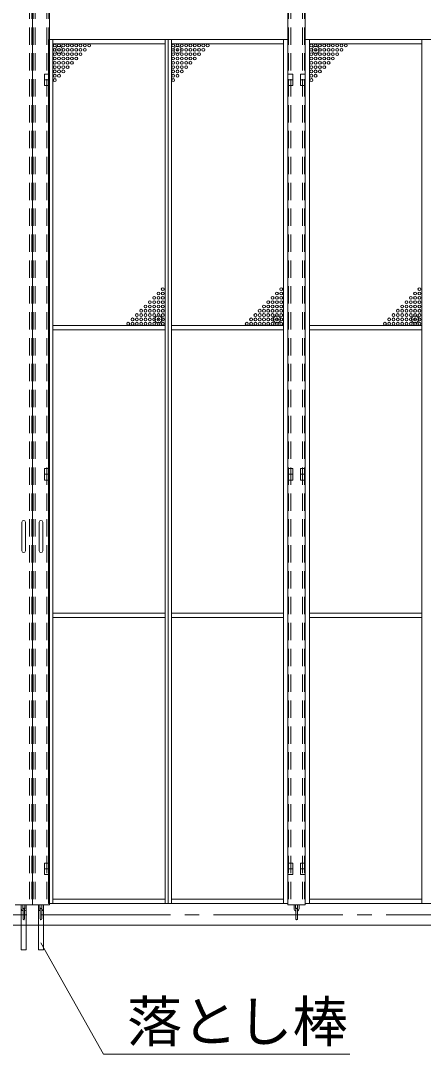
# Model space of a CAD drawing. Units: millimetres, scale not verified. Extents: x -12406 to 12406, y -8553 to 8553.
# Drawn here: x -3945 to -2543, y -5024 to -1431 of the extents above; entities that cross this region are included whole.
import ezdxf
from ezdxf.enums import TextEntityAlignment as Align

# ---------------------------------------------------------------- set-up
doc = ezdxf.new("R2010")
doc.units = ezdxf.units.MM
doc.header["$LTSCALE"] = 50
doc.header["$PDMODE"] = 32
doc.header["$PDSIZE"] = 25
doc.linetypes.add('CHAIN2', pattern=[12, 9, -1, 1, -1])
doc.linetypes.add('DASHED1', pattern=[1.8, 1.2, -0.6])
doc.layers.add('0-0_0', color=7, linetype='Continuous', lineweight=9)
doc.layers.add('0-A_ﾒッｼュﾊﾟﾈﾙ用ﾌﾞﾛッｸ', color=7, linetype='Continuous', lineweight=9)
doc.styles.add('ＭＳ ゴシック', font='')
doc.styles.get('ＭＳ ゴシック').set_extended_font_data('MS Gothic')

msp = doc.modelspace()

# ---------------------------------------------------------------- linework, layer by layer
at = {"layer": '0-0_0', "linetype": 'DASHED1'}
for p, q in [((-3913.99, -284.34), (-3913.99, -4504.34)), ((-3906.28, -284.34), (-3906.28, -4504.34)), ((-3901.68, -284.34), (-3901.68, -4504.34)), ((-3893.99, -284.34), (-3893.99, -4504.34)), ((-3853.99, -284.34), (-3853.99, -4504.34)), ((-3846.29, -284.34), (-3846.29, -4504.34)), ((-3012.11, -284.34), (-3012.11, -4504.34)), ((-3004.4, -284.34), (-3004.4, -4504.34)), ((-2964.41, -284.34), (-2964.41, -4504.34)), ((-2956.7, -284.34), (-2956.7, -4504.34))]:
    msp.add_line(p, q, dxfattribs=at)
at = {"layer": '0-0_0'}
for p, q in [((-3903.99, -1704.26), (-3903.99, -284.34)), ((-3843.99, -4504.12), (-3843.99, -284.34)), ((-3014.41, -4504.12), (-3014.41, -284.34)), ((-2954.4, -4504.12), (-2954.4, -284.34)), ((-3847.21, -1496.33), (-3847.21, -4499.33)), ((-3014.7, -1496.33), (-3847.21, -1496.33)), ((-3832.2, -4499.33), (-3832.2, -1496.33)), ((-3441.95, -4499.33), (-3441.95, -1496.33)), ((-3430.95, -4499.33), (-3430.95, -1496.33)), ((-3419.96, -4499.33), (-3419.96, -1496.33)), ((-3029.7, -4499.33), (-3029.7, -1496.33)), ((-3014.7, -1496.33), (-3014.7, -4499.33)), ((-2954.2, -1496.33), (-2954.2, -4499.33)), ((-2121.7, -1496.33), (-2954.2, -1496.33)), ((-2939.2, -4499.33), (-2939.2, -1496.33)), ((-2548.95, -4499.33), (-2548.95, -1496.33)), ((-3441.95, -1511.33), (-3832.2, -1511.33)), ((-3419.96, -1511.33), (-3029.7, -1511.33)), ((-2548.95, -1511.33), (-2939.2, -1511.33)), ((-3843.99, -1616.33), (-3861.29, -1616.33)), ((-3014.7, -1616.33), (-2997.7, -1616.33)), ((-2954.11, -1616.33), (-2971.2, -1616.33)), ((-3843.99, -1636.33), (-3861.29, -1636.33)), ((-2997.7, -1636.33), (-3014.7, -1636.33)), ((-3014.41, -1659.27), (-3014.41, -1639.27)), ((-2971.2, -1636.33), (-2954.11, -1636.33)), ((-3441.95, -2490.33), (-3832.2, -2490.33)), ((-3441.95, -2505.33), (-3832.2, -2505.33)), ((-3419.96, -2490.33), (-3029.7, -2490.33)), ((-3419.96, -2505.33), (-3029.7, -2505.33)), ((-2548.95, -2490.33), (-2939.2, -2490.33)), ((-2548.95, -2505.33), (-2939.2, -2505.33)), ((-3844.28, -2987.83), (-3861.29, -2987.83)), ((-3014.41, -3009.2), (-3014.41, -3029.2)), ((-2954.2, -2987.83), (-2971.11, -2987.83)), ((-2971.11, -3007.83), (-2954.2, -3007.83)), ((-2971.11, -3007.83), (-2954.4, -3007.83)), ((-3939.99, -3174.19), (-3939.99, -3274.19)), ((-3927.99, -3174.19), (-3927.99, -3274.19)), ((-3879.99, -3174.19), (-3879.99, -3274.19)), ((-3867.99, -3174.19), (-3867.99, -3274.19)), ((-3441.95, -3490.33), (-3832.2, -3490.33)), ((-3441.95, -3505.33), (-3832.2, -3505.33)), ((-3419.96, -3490.33), (-3029.7, -3490.33)), ((-3419.96, -3505.33), (-3029.7, -3505.33)), ((-2548.95, -3490.33), (-2939.2, -3490.33)), ((-2548.95, -3505.33), (-2939.2, -3505.33)), ((-3014.41, -4379.14), (-3014.41, -4399.13)), ((-2971.11, -4359.34), (-2954.2, -4359.34)), ((-2954.2, -4379.33), (-2971.11, -4379.33)), ((-2971.11, -4379.34), (-2954.4, -4379.34)), ((-3903.99, -4504.12), (-3903.99, -4454.13)), ((-3441.95, -4484.33), (-3832.2, -4484.33)), ((-3419.96, -4484.33), (-3029.7, -4484.33)), ((-2548.95, -4484.33), (-2939.2, -4484.33)), ((-3903.99, -4504.34), (-3963.98, -4504.34)), ((-3942.49, -4504.12), (-3942.49, -4517.62)), ((-3937.49, -4504.12), (-3937.49, -4517.62)), ((-3936.48, -4518.62), (-3936.48, -4553.62)), ((-3931.49, -4518.62), (-3931.49, -4553.62)), ((-3930.49, -4504.12), (-3930.49, -4517.62)), ((-3925.48, -4504.12), (-3925.48, -4517.62)), ((-3903.99, -4504.34), (-3843.99, -4504.34)), ((-3882.48, -4504.12), (-3882.48, -4517.62)), ((-3877.49, -4504.12), (-3877.49, -4517.62)), ((-3876.49, -4518.62), (-3876.49, -4553.62)), ((-3871.48, -4518.62), (-3871.48, -4553.62)), ((-3870.49, -4504.12), (-3870.49, -4517.62)), ((-3865.49, -4504.12), (-3865.49, -4517.62)), ((-3014.7, -4499.33), (-3847.21, -4499.33)), ((-2954.4, -4504.34), (-3014.41, -4504.34)), ((-2992.91, -4504.34), (-2992.91, -4517.84)), ((-2987.9, -4504.34), (-2987.9, -4517.84)), ((-2986.91, -4518.84), (-2986.91, -4553.84)), ((-2981.91, -4518.84), (-2981.91, -4553.84)), ((-2980.9, -4504.34), (-2980.9, -4517.84)), ((-2975.9, -4504.34), (-2975.9, -4517.84)), ((-2121.7, -4499.33), (-2954.2, -4499.33)), ((-11853.95, -4575.62), (3146.05, -4575.62)), ((-3656.09, -5024.2), (-3874.45, -4636.28)), ((-3656.09, -5024.2), (-2799.81, -5024.2))]:
    msp.add_line(p, q, dxfattribs=at)
at = {"layer": '0-0_0', "linetype": 'CHAIN2'}
msp.add_line((-11073.15, -4539.85), (2365.26, -4539.85), dxfattribs=at)
at = {"layer": '0-0_0'}
for points in [[(-3908.98, -284.34), (-3903.99, -284.34), (-3903.99, -4504.12)], [(-3861.29, -1616.33), (-3861.29, -1656.33), (-3843.99, -1656.33)], [(-2997.7, -1616.33), (-2997.7, -1656.33), (-3014.41, -1656.33)], [(-2971.2, -1616.33), (-2971.2, -1656.33), (-2954.4, -1656.33)], [(-3843.99, -3027.83), (-3861.29, -3027.83), (-3861.29, -2987.83)], [(-3861.29, -3007.83), (-3843.99, -3007.83), (-3843.99, -3027.83)], [(-3014.7, -2987.83), (-2997.7, -2987.83), (-2997.7, -3007.83), (-3014.7, -3007.83)], [(-3014.41, -3027.83), (-2997.7, -3027.83), (-2997.7, -3007.83), (-3014.41, -3007.83)], [(-2954.4, -3027.83), (-2971.11, -3027.83), (-2971.11, -2987.83)], [(-3847.21, -4379.33), (-3861.29, -4379.33), (-3861.29, -4359.33), (-3843.99, -4359.33)], [(-3014.7, -4379.33), (-2997.7, -4379.33), (-2997.7, -4359.33), (-3014.7, -4359.33)], [(-3014.41, -4399.33), (-2997.7, -4399.33), (-2997.7, -4379.34), (-3014.41, -4379.34)], [(-2954.4, -4399.33), (-2971.11, -4399.33), (-2971.11, -4359.34)], [(-3925.24, -4504.34), (-3925.24, -4660.53), (-3942.64, -4660.53), (-3942.64, -4504.34)], [(-3865.24, -4504.34), (-3865.24, -4660.53), (-3882.64, -4660.53), (-3882.64, -4504.34)]]:
    msp.add_lwpolyline(points, dxfattribs=at)
msp.add_lwpolyline([(-3843.99, -4399.33), (-3861.29, -4399.33), (-3861.29, -4379.34), (-3843.99, -4379.34)], close=True, dxfattribs=at)
for centre, radius, start, end in [((-3933.98, -3174.19), 6, 0, 180), ((-3873.98, -3174.19), 6, 0, 180), ((-3933.98, -3274.19), 6, 180, 0), ((-3873.98, -3274.19), 6, 180, 0), ((-3933.98, -4517.62), 8.5, 180, 252.895), ((-3933.98, -4517.62), 3.5, 180, 224.415), ((-3933.98, -4518.62), 2.5, 0, 180), ((-3933.98, -4517.62), 8.5, 287.105, 0), ((-3933.98, -4517.62), 3.5, 315.585, 0), ((-3873.98, -4517.62), 8.5, 180, 252.895), ((-3873.98, -4517.62), 3.5, 180, 224.415), ((-3873.98, -4518.62), 2.5, 0, 180), ((-3873.98, -4517.62), 8.5, 287.105, 0), ((-3873.98, -4517.62), 3.5, 315.585, 0), ((-2984.4, -4517.84), 8.5, 180, 252.895), ((-2984.4, -4517.84), 3.5, 180, 224.415), ((-2984.4, -4518.84), 2.5, 0, 180), ((-2984.4, -4517.84), 3.5, 315.585, 0), ((-2984.4, -4517.84), 8.5, 287.105, 0), ((-3933.98, -4553.62), 2.5, 180, 0), ((-3873.98, -4553.62), 2.5, 180, 0), ((-2984.4, -4553.84), 2.5, 180, 0)]:
    msp.add_arc(centre, radius, start, end, dxfattribs=at)
at = {"layer": '0-A_ﾒッｼュﾊﾟﾈﾙ用ﾌﾞﾛッｸ'}
for centre in [(-3826.21, -1517.33), (-3826.21, -1532.33), (-3826.21, -1547.33), (-3811.21, -1517.33), (-3811.21, -1532.33), (-3811.21, -1547.33), (-3796.2, -1517.33), (-3796.2, -1532.33), (-3796.2, -1547.33), (-3781.2, -1517.33), (-3781.2, -1532.33), (-3781.2, -1547.33), (-3766.2, -1517.33), (-3766.2, -1532.33), (-3766.2, -1547.33), (-3751.21, -1517.33), (-3751.21, -1532.33), (-3751.21, -1547.33), (-3736.21, -1517.33), (-3736.21, -1532.33), (-3736.21, -1547.33), (-3721.2, -1517.33), (-3721.2, -1532.33), (-3706.2, -1517.33), (-3413.95, -1517.33), (-3413.95, -1532.33), (-3413.95, -1547.33), (-3398.95, -1517.33), (-3398.95, -1532.33), (-3398.95, -1547.33), (-3383.96, -1517.33), (-3383.96, -1532.33), (-3383.96, -1547.33), (-3368.95, -1517.33), (-3368.95, -1532.33), (-3368.95, -1547.33), (-3353.95, -1517.33), (-3353.95, -1532.33), (-3353.95, -1547.33), (-3338.95, -1517.33), (-3338.95, -1532.33), (-3338.95, -1547.33), (-3323.95, -1517.33), (-3323.95, -1532.33), (-3323.95, -1547.33), (-3308.96, -1517.33), (-3308.96, -1532.33), (-3293.95, -1517.33), (-2933.2, -1517.33), (-2933.2, -1532.33), (-2933.2, -1547.33), (-2918.2, -1517.33), (-2918.2, -1532.33), (-2918.2, -1547.33), (-2903.21, -1517.33), (-2903.21, -1532.33), (-2903.21, -1547.33), (-2888.2, -1517.33), (-2888.2, -1532.33), (-2888.2, -1547.33), (-2873.2, -1517.33), (-2873.2, -1532.33), (-2873.2, -1547.33), (-2858.2, -1517.33), (-2858.2, -1532.33), (-2858.2, -1547.33), (-2843.2, -1517.33), (-2843.2, -1532.33), (-2843.2, -1547.33), (-2828.21, -1517.33), (-2828.21, -1532.33), (-2813.2, -1517.33), (-3826.21, -1562.33), (-3826.21, -1577.33), (-3811.21, -1562.33), (-3811.21, -1577.33), (-3796.2, -1562.33), (-3796.2, -1577.33), (-3781.2, -1562.33), (-3781.2, -1577.33), (-3766.2, -1562.33), (-3766.2, -1577.33), (-3751.21, -1562.33), (-3413.95, -1562.33), (-3413.95, -1577.33), (-3398.95, -1562.33), (-3398.95, -1577.33), (-3383.96, -1562.33), (-3383.96, -1577.33), (-3368.95, -1562.33), (-3368.95, -1577.33), (-3353.95, -1562.33), (-3353.95, -1577.33), (-3338.95, -1562.33), (-2933.2, -1562.33), (-2933.2, -1577.33), (-2918.2, -1562.33), (-2918.2, -1577.33), (-2903.21, -1562.33), (-2903.21, -1577.33), (-2888.2, -1562.33), (-2888.2, -1577.33), (-2873.2, -1562.33), (-2873.2, -1577.33), (-2858.2, -1562.33), (-3826.21, -1592.33), (-3826.21, -1607.33), (-3811.21, -1592.33), (-3811.21, -1607.33), (-3796.2, -1592.33), (-3796.2, -1607.33), (-3781.2, -1592.33), (-3413.95, -1592.33), (-3413.95, -1607.33), (-3398.95, -1592.33), (-3398.95, -1607.33), (-3383.96, -1592.33), (-3383.96, -1607.33), (-3368.95, -1592.33), (-2933.2, -1592.33), (-2933.2, -1607.33), (-2918.2, -1592.33), (-2918.2, -1607.33), (-2903.21, -1592.33), (-2903.21, -1607.33), (-2888.2, -1592.33), (-3826.21, -1622.33), (-3826.21, -1637.33), (-3811.21, -1622.33), (-3413.95, -1622.33), (-3413.95, -1637.33), (-3398.95, -1622.33), (-2933.2, -1622.33), (-2933.2, -1637.33), (-2918.2, -1622.33), (-3450.2, -2364.33), (-3037.95, -2364.33), (-2557.2, -2364.33), (-3495.2, -2409.33), (-3480.2, -2394.33), (-3480.2, -2409.33), (-3465.21, -2379.33), (-3465.21, -2394.33), (-3465.21, -2409.33), (-3450.2, -2379.33), (-3450.2, -2394.33), (-3450.2, -2409.33), (-3082.95, -2409.33), (-3067.95, -2394.33), (-3067.95, -2409.33), (-3052.95, -2379.33), (-3052.95, -2394.33), (-3052.95, -2409.33), (-3037.95, -2379.33), (-3037.95, -2394.33), (-3037.95, -2409.33), (-2602.2, -2409.33), (-2587.2, -2394.33), (-2587.2, -2409.33), (-2572.2, -2379.33), (-2572.2, -2394.33), (-2572.2, -2409.33), (-2557.2, -2379.33), (-2557.2, -2394.33), (-2557.2, -2409.33), (-3525.2, -2439.33), (-3510.2, -2424.33), (-3510.2, -2439.33), (-3495.2, -2424.33), (-3495.2, -2439.33), (-3480.2, -2424.33), (-3480.2, -2439.33), (-3465.21, -2424.33), (-3465.21, -2439.33), (-3450.2, -2424.33), (-3450.2, -2439.33), (-3112.95, -2439.33), (-3097.95, -2424.33), (-3097.95, -2439.33), (-3082.95, -2424.33), (-3082.95, -2439.33), (-3067.95, -2424.33), (-3067.95, -2439.33), (-3052.95, -2424.33), (-3052.95, -2439.33), (-3037.95, -2424.33), (-3037.95, -2439.33), (-2632.2, -2439.33), (-2617.2, -2424.33), (-2617.2, -2439.33), (-2602.2, -2424.33), (-2602.2, -2439.33), (-2587.2, -2424.33), (-2587.2, -2439.33), (-2572.2, -2424.33), (-2572.2, -2439.33), (-2557.2, -2424.33), (-2557.2, -2439.33), (-3570.2, -2484.33), (-3555.2, -2469.33), (-3555.2, -2484.33), (-3540.21, -2454.33), (-3540.21, -2469.33), (-3540.21, -2484.33), (-3525.2, -2454.33), (-3525.2, -2469.33), (-3525.2, -2484.33), (-3510.2, -2454.33), (-3510.2, -2469.33), (-3510.2, -2484.33), (-3495.2, -2454.33), (-3495.2, -2469.33), (-3495.2, -2484.33), (-3480.2, -2454.33), (-3480.2, -2469.33), (-3480.2, -2484.33), (-3465.21, -2454.33), (-3465.21, -2469.33), (-3465.21, -2484.33), (-3450.2, -2454.33), (-3450.2, -2469.33), (-3450.2, -2484.33), (-3157.95, -2484.33), (-3142.95, -2469.33), (-3142.95, -2484.33), (-3127.95, -2454.33), (-3127.95, -2469.33), (-3127.95, -2484.33), (-3112.95, -2454.33), (-3112.95, -2469.33), (-3112.95, -2484.33), (-3097.95, -2454.33), (-3097.95, -2469.33), (-3097.95, -2484.33), (-3082.95, -2454.33), (-3082.95, -2469.33), (-3082.95, -2484.33), (-3067.95, -2454.33), (-3067.95, -2469.33), (-3067.95, -2484.33), (-3052.95, -2454.33), (-3052.95, -2469.33), (-3052.95, -2484.33), (-3037.95, -2454.33), (-3037.95, -2469.33), (-3037.95, -2484.33), (-2677.2, -2484.33), (-2662.2, -2469.33), (-2662.2, -2484.33), (-2647.2, -2454.33), (-2647.2, -2469.33), (-2647.2, -2484.33), (-2632.2, -2454.33), (-2632.2, -2469.33), (-2632.2, -2484.33), (-2617.2, -2454.33), (-2617.2, -2469.33), (-2617.2, -2484.33), (-2602.2, -2454.33), (-2602.2, -2469.33), (-2602.2, -2484.33), (-2587.2, -2454.33), (-2587.2, -2469.33), (-2587.2, -2484.33), (-2572.2, -2454.33), (-2572.2, -2469.33), (-2572.2, -2484.33), (-2557.2, -2454.33), (-2557.2, -2469.33), (-2557.2, -2484.33)]:
    msp.add_circle(centre, 5, dxfattribs=at)
for p in [(-3811.21, -1532.33), (-3398.95, -1532.33), (-2918.2, -1532.33), (-3465.21, -2469.33), (-3052.95, -2469.33), (-2572.2, -2469.33)]:
    msp.add_point(p, dxfattribs=at)

# ---------------------------------------------------------------- texts
at = {"layer": '0-0_0', "style": 'ＭＳ ゴシック'}
msp.add_text('落とし棒', height=140.8, dxfattribs=at).set_placement((-3574.84, -5022.73), align=Align.BOTTOM_LEFT)

doc.saveas('drawing.dxf')
